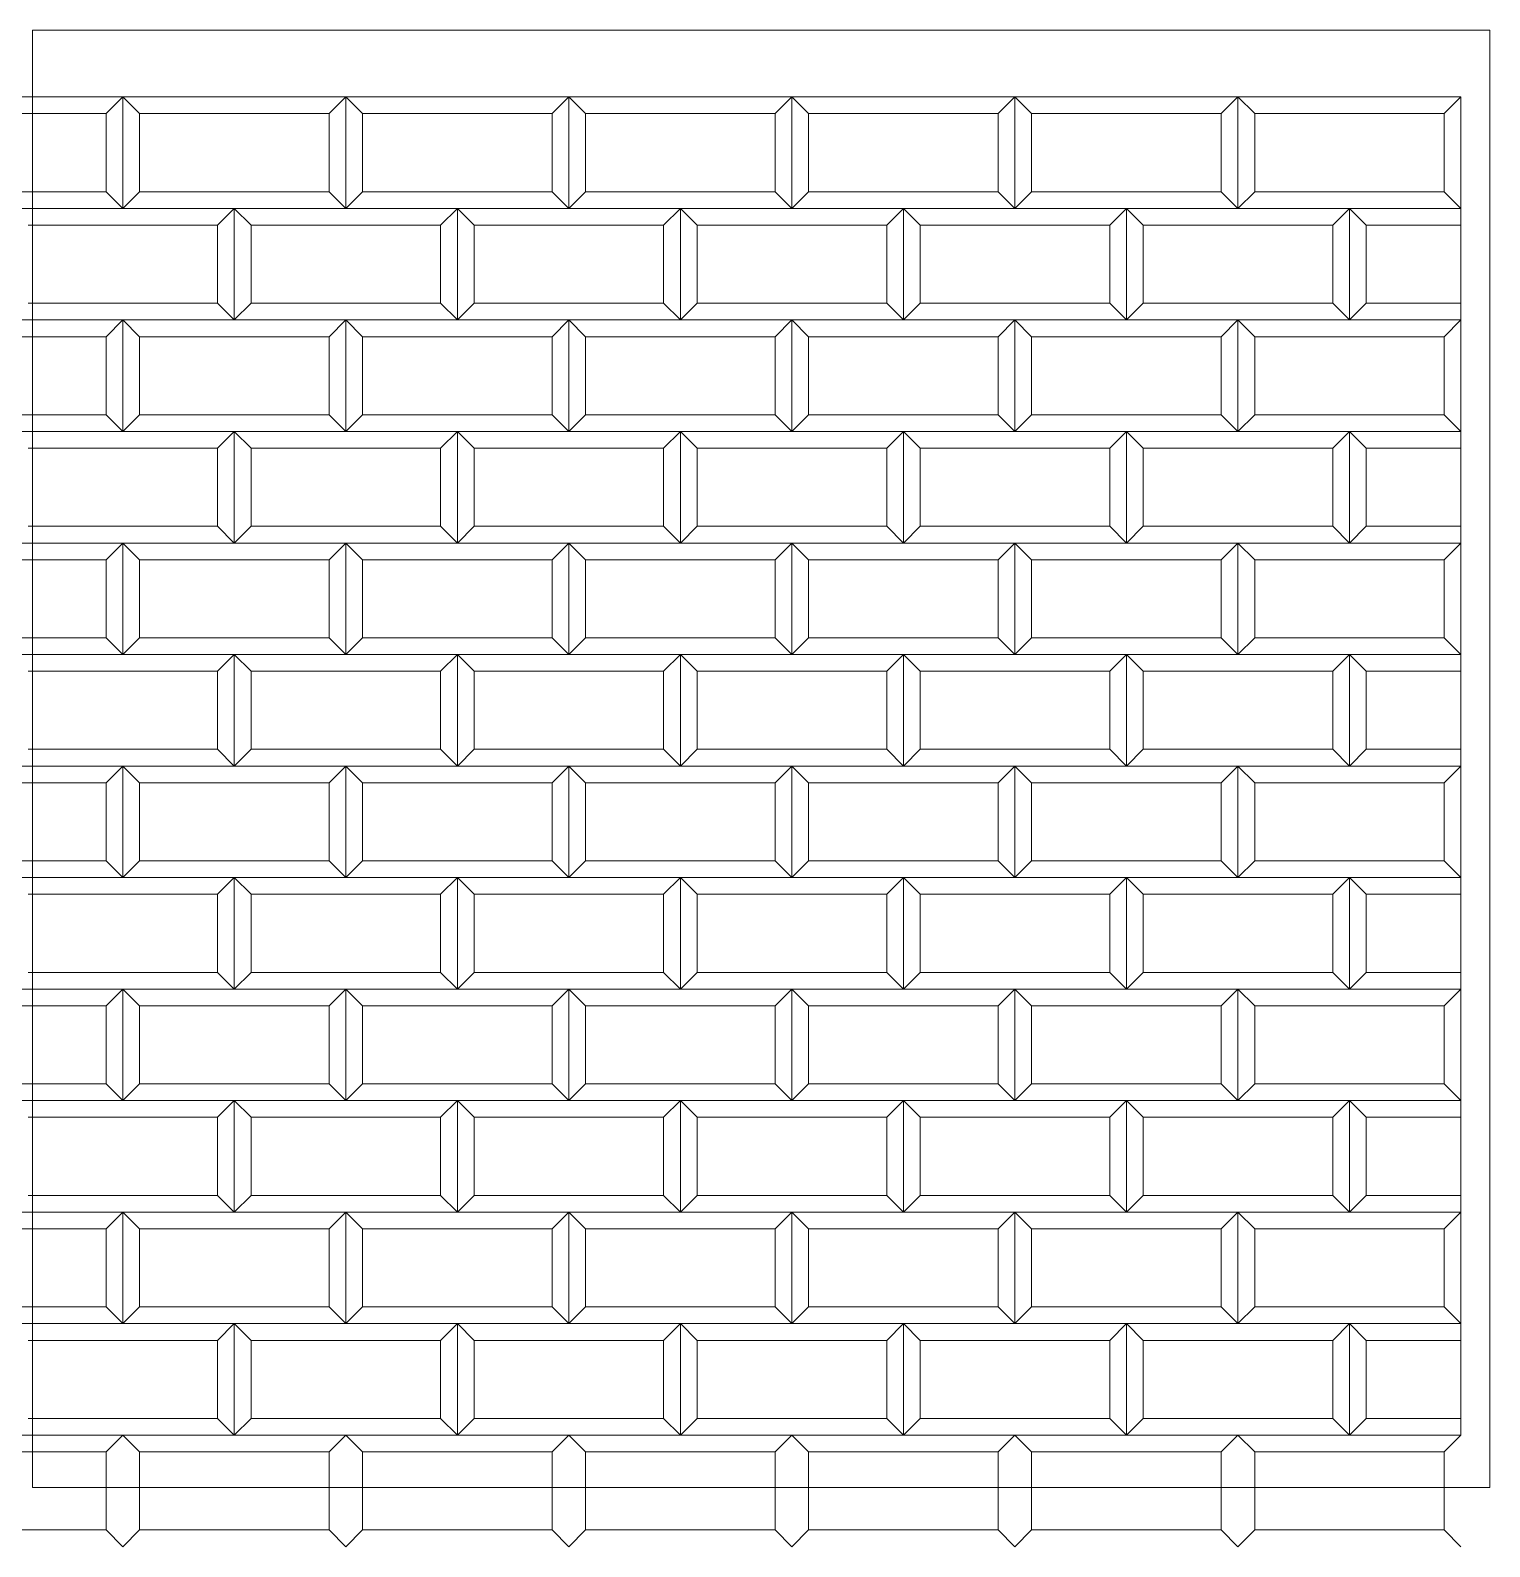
# Model space of a CAD drawing. Header units: centimetres. Extents: x -2268 to 4168, y -1681 to 1458.
# Drawn here: x 3188.8 to 3319.7, y 92.8 to 228.8 of the extents above; entities that cross this region are included whole.
import ezdxf

# ---------------------------------------------------------------- set-up
doc = ezdxf.new("R2010")
doc.units = ezdxf.units.CM
doc.header["$XCLIPFRAME"] = 2
doc.layers.add('PDF11_Text_Num_Penna__4', color=4, linetype='Continuous', lineweight=18)
doc.layers.add('PDF11_Text_Num_Penna__5', color=5, linetype='Continuous', lineweight=18)
doc.layers.add('PDF13_Geometry', color=7, linetype='Continuous')
picture_1 = doc.add_image_def('image1.jpg', size_in_pixel=(500, 500))

msp = doc.modelspace()

# ---------------------------------------------------------------- linework, layer by layer
at = {"layer": 'PDF11_Text_Num_Penna__4', "color": 4, "linetype": 'Continuous', "lineweight": 18}
for p, q in [((3195.5782, 221.3014), (3197.0782, 222.8014)), ((3197.0782, 222.8014), (3198.5782, 221.3014)), ((3215.5782, 221.3014), (3217.0782, 222.8014)), ((3217.0782, 222.8014), (3218.5782, 221.3014)), ((3235.5782, 221.3014), (3237.0782, 222.8014)), ((3237.0782, 222.8014), (3238.5782, 221.3014)), ((3255.5782, 221.3014), (3257.0782, 222.8014)), ((3257.0782, 222.8014), (3258.5782, 221.3014)), ((3275.5782, 221.3014), (3277.0782, 222.8014)), ((3277.0782, 222.8014), (3278.5782, 221.3014)), ((3295.5782, 221.3014), (3297.0782, 222.8014)), ((3297.0782, 222.8014), (3298.5782, 221.3014)), ((3315.5782, 221.3014), (3317.0782, 222.8014)), ((3195.5782, 221.3014), (3178.5782, 221.3014)), ((3195.5782, 214.3014), (3195.5782, 221.3014)), ((3215.5782, 221.3014), (3198.5782, 221.3014)), ((3198.5782, 214.3014), (3198.5782, 221.3014)), ((3215.5782, 214.3014), (3215.5782, 221.3014)), ((3235.5782, 221.3014), (3218.5782, 221.3014)), ((3218.5782, 214.3014), (3218.5782, 221.3014)), ((3235.5782, 214.3014), (3235.5782, 221.3014)), ((3255.5782, 221.3014), (3238.5782, 221.3014)), ((3238.5782, 214.3014), (3238.5782, 221.3014)), ((3255.5782, 214.3014), (3255.5782, 221.3014)), ((3275.5782, 221.3014), (3258.5782, 221.3014)), ((3258.5782, 214.3014), (3258.5782, 221.3014)), ((3275.5782, 214.3014), (3275.5782, 221.3014)), ((3295.5782, 221.3014), (3278.5782, 221.3014)), ((3278.5782, 214.3014), (3278.5782, 221.3014)), ((3295.5782, 214.3014), (3295.5782, 221.3014)), ((3315.5782, 221.3014), (3298.5782, 221.3014)), ((3298.5782, 214.3014), (3298.5782, 221.3014)), ((3315.5782, 214.3014), (3315.5782, 221.3014)), ((3195.5782, 214.3014), (3178.5782, 214.3014)), ((3195.5782, 214.3014), (3197.0782, 212.8014)), ((3198.5782, 214.3014), (3197.0782, 212.8014)), ((3215.5782, 214.3014), (3198.5782, 214.3014)), ((3215.5782, 214.3014), (3217.0782, 212.8014)), ((3218.5782, 214.3014), (3217.0782, 212.8014)), ((3235.5782, 214.3014), (3218.5782, 214.3014)), ((3235.5782, 214.3014), (3237.0782, 212.8014)), ((3238.5782, 214.3014), (3237.0782, 212.8014)), ((3255.5782, 214.3014), (3238.5782, 214.3014)), ((3255.5782, 214.3014), (3257.0782, 212.8014)), ((3258.5782, 214.3014), (3257.0782, 212.8014)), ((3275.5782, 214.3014), (3258.5782, 214.3014)), ((3275.5782, 214.3014), (3277.0782, 212.8014)), ((3278.5782, 214.3014), (3277.0782, 212.8014)), ((3295.5782, 214.3014), (3278.5782, 214.3014)), ((3295.5782, 214.3014), (3297.0782, 212.8014)), ((3298.5782, 214.3014), (3297.0782, 212.8014)), ((3315.5782, 214.3014), (3298.5782, 214.3014)), ((3315.5782, 214.3014), (3317.0782, 212.8014)), ((3205.5782, 211.3014), (3207.0782, 212.8014)), ((3207.0782, 212.8014), (3208.5782, 211.3014)), ((3225.5782, 211.3014), (3227.0782, 212.8014)), ((3227.0782, 212.8014), (3228.5782, 211.3014)), ((3245.5782, 211.3014), (3247.0782, 212.8014)), ((3247.0782, 212.8014), (3248.5782, 211.3014)), ((3265.5782, 211.3014), (3267.0782, 212.8014)), ((3267.0782, 212.8014), (3268.5782, 211.3014)), ((3285.5782, 211.3014), (3287.0782, 212.8014)), ((3287.0782, 212.8014), (3288.5782, 211.3014)), ((3305.5782, 211.3014), (3307.0782, 212.8014)), ((3307.0782, 212.8014), (3308.5782, 211.3014)), ((3205.5782, 211.3014), (3188.5782, 211.3014)), ((3205.5782, 204.3014), (3205.5782, 211.3014)), ((3225.5782, 211.3014), (3208.5782, 211.3014)), ((3208.5782, 204.3014), (3208.5782, 211.3014)), ((3225.5782, 204.3014), (3225.5782, 211.3014)), ((3245.5782, 211.3014), (3228.5782, 211.3014)), ((3228.5782, 204.3014), (3228.5782, 211.3014)), ((3245.5782, 204.3014), (3245.5782, 211.3014)), ((3265.5782, 211.3014), (3248.5782, 211.3014)), ((3248.5782, 204.3014), (3248.5782, 211.3014)), ((3265.5782, 204.3014), (3265.5782, 211.3014)), ((3285.5782, 211.3014), (3268.5782, 211.3014)), ((3268.5782, 204.3014), (3268.5782, 211.3014)), ((3285.5782, 204.3014), (3285.5782, 211.3014)), ((3305.5782, 211.3014), (3288.5782, 211.3014)), ((3288.5782, 204.3014), (3288.5782, 211.3014)), ((3305.5782, 204.3014), (3305.5782, 211.3014)), ((3317.0782, 211.3014), (3308.5782, 211.3014)), ((3308.5782, 204.3014), (3308.5782, 211.3014)), ((3205.5782, 204.3014), (3188.5782, 204.3014)), ((3205.5782, 204.3014), (3207.0782, 202.8014)), ((3208.5782, 204.3014), (3207.0782, 202.8014)), ((3225.5782, 204.3014), (3208.5782, 204.3014)), ((3225.5782, 204.3014), (3227.0782, 202.8014)), ((3228.5782, 204.3014), (3227.0782, 202.8014)), ((3245.5782, 204.3014), (3228.5782, 204.3014)), ((3245.5782, 204.3014), (3247.0782, 202.8014)), ((3248.5782, 204.3014), (3247.0782, 202.8014)), ((3265.5782, 204.3014), (3248.5782, 204.3014)), ((3265.5782, 204.3014), (3267.0782, 202.8014)), ((3268.5782, 204.3014), (3267.0782, 202.8014)), ((3285.5782, 204.3014), (3268.5782, 204.3014)), ((3285.5782, 204.3014), (3287.0782, 202.8014)), ((3288.5782, 204.3014), (3287.0782, 202.8014)), ((3305.5782, 204.3014), (3288.5782, 204.3014)), ((3305.5782, 204.3014), (3307.0782, 202.8014)), ((3308.5782, 204.3014), (3307.0782, 202.8014)), ((3317.0782, 204.3014), (3308.5782, 204.3014)), ((3195.5782, 201.3014), (3197.0782, 202.8014)), ((3197.0782, 202.8014), (3198.5782, 201.3014)), ((3215.5782, 201.3014), (3217.0782, 202.8014)), ((3217.0782, 202.8014), (3218.5782, 201.3014)), ((3235.5782, 201.3014), (3237.0782, 202.8014)), ((3237.0782, 202.8014), (3238.5782, 201.3014)), ((3255.5782, 201.3014), (3257.0782, 202.8014)), ((3257.0782, 202.8014), (3258.5782, 201.3014)), ((3275.5782, 201.3014), (3277.0782, 202.8014)), ((3277.0782, 202.8014), (3278.5782, 201.3014)), ((3295.5782, 201.3014), (3297.0782, 202.8014)), ((3297.0782, 202.8014), (3298.5782, 201.3014)), ((3315.5782, 201.3014), (3317.0782, 202.8014)), ((3195.5782, 201.3014), (3178.5782, 201.3014)), ((3195.5782, 194.3014), (3195.5782, 201.3014)), ((3215.5782, 201.3014), (3198.5782, 201.3014)), ((3198.5782, 194.3014), (3198.5782, 201.3014)), ((3215.5782, 194.3014), (3215.5782, 201.3014)), ((3235.5782, 201.3014), (3218.5782, 201.3014)), ((3218.5782, 194.3014), (3218.5782, 201.3014)), ((3235.5782, 194.3014), (3235.5782, 201.3014)), ((3255.5782, 201.3014), (3238.5782, 201.3014)), ((3238.5782, 194.3014), (3238.5782, 201.3014)), ((3255.5782, 194.3014), (3255.5782, 201.3014)), ((3275.5782, 201.3014), (3258.5782, 201.3014)), ((3258.5782, 194.3014), (3258.5782, 201.3014)), ((3275.5782, 194.3014), (3275.5782, 201.3014)), ((3295.5782, 201.3014), (3278.5782, 201.3014)), ((3278.5782, 194.3014), (3278.5782, 201.3014)), ((3295.5782, 194.3014), (3295.5782, 201.3014)), ((3315.5782, 201.3014), (3298.5782, 201.3014)), ((3298.5782, 194.3014), (3298.5782, 201.3014)), ((3315.5782, 194.3014), (3315.5782, 201.3014)), ((3195.5782, 194.3014), (3178.5782, 194.3014)), ((3195.5782, 194.3014), (3197.0782, 192.8014)), ((3198.5782, 194.3014), (3197.0782, 192.8014)), ((3215.5782, 194.3014), (3198.5782, 194.3014)), ((3215.5782, 194.3014), (3217.0782, 192.8014)), ((3218.5782, 194.3014), (3217.0782, 192.8014)), ((3235.5782, 194.3014), (3218.5782, 194.3014)), ((3235.5782, 194.3014), (3237.0782, 192.8014)), ((3238.5782, 194.3014), (3237.0782, 192.8014)), ((3255.5782, 194.3014), (3238.5782, 194.3014)), ((3255.5782, 194.3014), (3257.0782, 192.8014)), ((3258.5782, 194.3014), (3257.0782, 192.8014)), ((3275.5782, 194.3014), (3258.5782, 194.3014)), ((3275.5782, 194.3014), (3277.0782, 192.8014)), ((3278.5782, 194.3014), (3277.0782, 192.8014)), ((3295.5782, 194.3014), (3278.5782, 194.3014)), ((3295.5782, 194.3014), (3297.0782, 192.8014)), ((3298.5782, 194.3014), (3297.0782, 192.8014)), ((3315.5782, 194.3014), (3298.5782, 194.3014)), ((3315.5782, 194.3014), (3317.0782, 192.8014)), ((3205.5782, 191.3014), (3207.0782, 192.8014)), ((3207.0782, 192.8014), (3208.5782, 191.3014)), ((3225.5782, 191.3014), (3227.0782, 192.8014)), ((3227.0782, 192.8014), (3228.5782, 191.3014)), ((3245.5782, 191.3014), (3247.0782, 192.8014)), ((3247.0782, 192.8014), (3248.5782, 191.3014)), ((3265.5782, 191.3014), (3267.0782, 192.8014)), ((3267.0782, 192.8014), (3268.5782, 191.3014)), ((3285.5782, 191.3014), (3287.0782, 192.8014)), ((3287.0782, 192.8014), (3288.5782, 191.3014)), ((3305.5782, 191.3014), (3307.0782, 192.8014)), ((3307.0782, 192.8014), (3308.5782, 191.3014)), ((3205.5782, 191.3014), (3188.5782, 191.3014)), ((3205.5782, 184.3014), (3205.5782, 191.3014)), ((3225.5782, 191.3014), (3208.5782, 191.3014)), ((3208.5782, 184.3014), (3208.5782, 191.3014)), ((3225.5782, 184.3014), (3225.5782, 191.3014)), ((3245.5782, 191.3014), (3228.5782, 191.3014)), ((3228.5782, 184.3014), (3228.5782, 191.3014)), ((3245.5782, 184.3014), (3245.5782, 191.3014)), ((3265.5782, 191.3014), (3248.5782, 191.3014)), ((3248.5782, 184.3014), (3248.5782, 191.3014)), ((3265.5782, 184.3014), (3265.5782, 191.3014)), ((3285.5782, 191.3014), (3268.5782, 191.3014)), ((3268.5782, 184.3014), (3268.5782, 191.3014)), ((3285.5782, 184.3014), (3285.5782, 191.3014)), ((3305.5782, 191.3014), (3288.5782, 191.3014)), ((3288.5782, 184.3014), (3288.5782, 191.3014)), ((3305.5782, 184.3014), (3305.5782, 191.3014)), ((3317.0782, 191.3014), (3308.5782, 191.3014)), ((3308.5782, 184.3014), (3308.5782, 191.3014)), ((3205.5782, 184.3014), (3188.5782, 184.3014)), ((3205.5782, 184.3014), (3207.0782, 182.8014)), ((3208.5782, 184.3014), (3207.0782, 182.8014)), ((3225.5782, 184.3014), (3208.5782, 184.3014)), ((3225.5782, 184.3014), (3227.0782, 182.8014)), ((3228.5782, 184.3014), (3227.0782, 182.8014)), ((3245.5782, 184.3014), (3228.5782, 184.3014)), ((3245.5782, 184.3014), (3247.0782, 182.8014)), ((3248.5782, 184.3014), (3247.0782, 182.8014)), ((3265.5782, 184.3014), (3248.5782, 184.3014)), ((3265.5782, 184.3014), (3267.0782, 182.8014)), ((3268.5782, 184.3014), (3267.0782, 182.8014)), ((3285.5782, 184.3014), (3268.5782, 184.3014)), ((3285.5782, 184.3014), (3287.0782, 182.8014)), ((3288.5782, 184.3014), (3287.0782, 182.8014)), ((3305.5782, 184.3014), (3288.5782, 184.3014)), ((3305.5782, 184.3014), (3307.0782, 182.8014)), ((3308.5782, 184.3014), (3307.0782, 182.8014)), ((3317.0782, 184.3014), (3308.5782, 184.3014)), ((3195.5782, 181.3014), (3197.0782, 182.8014)), ((3197.0782, 182.8014), (3198.5782, 181.3014)), ((3215.5782, 181.3014), (3217.0782, 182.8014)), ((3217.0782, 182.8014), (3218.5782, 181.3014)), ((3235.5782, 181.3014), (3237.0782, 182.8014)), ((3237.0782, 182.8014), (3238.5782, 181.3014)), ((3255.5782, 181.3014), (3257.0782, 182.8014)), ((3257.0782, 182.8014), (3258.5782, 181.3014)), ((3275.5782, 181.3014), (3277.0782, 182.8014)), ((3277.0782, 182.8014), (3278.5782, 181.3014)), ((3295.5782, 181.3014), (3297.0782, 182.8014)), ((3297.0782, 182.8014), (3298.5782, 181.3014)), ((3315.5782, 181.3014), (3317.0782, 182.8014)), ((3195.5782, 181.3014), (3178.5782, 181.3014)), ((3195.5782, 174.3014), (3195.5782, 181.3014)), ((3215.5782, 181.3014), (3198.5782, 181.3014)), ((3198.5782, 174.3014), (3198.5782, 181.3014)), ((3215.5782, 174.3014), (3215.5782, 181.3014)), ((3235.5782, 181.3014), (3218.5782, 181.3014)), ((3218.5782, 174.3014), (3218.5782, 181.3014)), ((3235.5782, 174.3014), (3235.5782, 181.3014)), ((3255.5782, 181.3014), (3238.5782, 181.3014)), ((3238.5782, 174.3014), (3238.5782, 181.3014)), ((3255.5782, 174.3014), (3255.5782, 181.3014)), ((3275.5782, 181.3014), (3258.5782, 181.3014)), ((3258.5782, 174.3014), (3258.5782, 181.3014)), ((3275.5782, 174.3014), (3275.5782, 181.3014)), ((3295.5782, 181.3014), (3278.5782, 181.3014)), ((3278.5782, 174.3014), (3278.5782, 181.3014)), ((3295.5782, 174.3014), (3295.5782, 181.3014)), ((3315.5782, 181.3014), (3298.5782, 181.3014)), ((3298.5782, 174.3014), (3298.5782, 181.3014)), ((3315.5782, 174.3014), (3315.5782, 181.3014)), ((3195.5782, 174.3014), (3178.5782, 174.3014)), ((3195.5782, 174.3014), (3197.0782, 172.8014)), ((3198.5782, 174.3014), (3197.0782, 172.8014)), ((3215.5782, 174.3014), (3198.5782, 174.3014)), ((3215.5782, 174.3014), (3217.0782, 172.8014)), ((3218.5782, 174.3014), (3217.0782, 172.8014)), ((3235.5782, 174.3014), (3218.5782, 174.3014)), ((3235.5782, 174.3014), (3237.0782, 172.8014)), ((3238.5782, 174.3014), (3237.0782, 172.8014)), ((3255.5782, 174.3014), (3238.5782, 174.3014)), ((3255.5782, 174.3014), (3257.0782, 172.8014)), ((3258.5782, 174.3014), (3257.0782, 172.8014)), ((3275.5782, 174.3014), (3258.5782, 174.3014)), ((3275.5782, 174.3014), (3277.0782, 172.8014)), ((3278.5782, 174.3014), (3277.0782, 172.8014)), ((3295.5782, 174.3014), (3278.5782, 174.3014)), ((3295.5782, 174.3014), (3297.0782, 172.8014)), ((3298.5782, 174.3014), (3297.0782, 172.8014)), ((3315.5782, 174.3014), (3298.5782, 174.3014)), ((3315.5782, 174.3014), (3317.0782, 172.8014)), ((3205.5782, 171.3014), (3207.0782, 172.8014)), ((3207.0782, 172.8014), (3208.5782, 171.3014)), ((3225.5782, 171.3014), (3227.0782, 172.8014)), ((3227.0782, 172.8014), (3228.5782, 171.3014)), ((3245.5782, 171.3014), (3247.0782, 172.8014)), ((3247.0782, 172.8014), (3248.5782, 171.3014)), ((3265.5782, 171.3014), (3267.0782, 172.8014)), ((3267.0782, 172.8014), (3268.5782, 171.3014)), ((3285.5782, 171.3014), (3287.0782, 172.8014)), ((3287.0782, 172.8014), (3288.5782, 171.3014)), ((3305.5782, 171.3014), (3307.0782, 172.8014)), ((3307.0782, 172.8014), (3308.5782, 171.3014)), ((3205.5782, 171.3014), (3188.5782, 171.3014)), ((3205.5782, 164.3014), (3205.5782, 171.3014)), ((3225.5782, 171.3014), (3208.5782, 171.3014)), ((3208.5782, 164.3014), (3208.5782, 171.3014)), ((3225.5782, 164.3014), (3225.5782, 171.3014)), ((3245.5782, 171.3014), (3228.5782, 171.3014)), ((3228.5782, 164.3014), (3228.5782, 171.3014)), ((3245.5782, 164.3014), (3245.5782, 171.3014)), ((3265.5782, 171.3014), (3248.5782, 171.3014)), ((3248.5782, 164.3014), (3248.5782, 171.3014)), ((3265.5782, 164.3014), (3265.5782, 171.3014)), ((3285.5782, 171.3014), (3268.5782, 171.3014)), ((3268.5782, 164.3014), (3268.5782, 171.3014)), ((3285.5782, 164.3014), (3285.5782, 171.3014)), ((3305.5782, 171.3014), (3288.5782, 171.3014)), ((3288.5782, 164.3014), (3288.5782, 171.3014)), ((3305.5782, 164.3014), (3305.5782, 171.3014)), ((3317.0782, 171.3014), (3308.5782, 171.3014)), ((3308.5782, 164.3014), (3308.5782, 171.3014)), ((3205.5782, 164.3014), (3188.5782, 164.3014)), ((3205.5782, 164.3014), (3207.0782, 162.8014)), ((3208.5782, 164.3014), (3207.0782, 162.8014)), ((3225.5782, 164.3014), (3208.5782, 164.3014)), ((3225.5782, 164.3014), (3227.0782, 162.8014)), ((3228.5782, 164.3014), (3227.0782, 162.8014)), ((3245.5782, 164.3014), (3228.5782, 164.3014)), ((3245.5782, 164.3014), (3247.0782, 162.8014)), ((3248.5782, 164.3014), (3247.0782, 162.8014)), ((3265.5782, 164.3014), (3248.5782, 164.3014)), ((3265.5782, 164.3014), (3267.0782, 162.8014)), ((3268.5782, 164.3014), (3267.0782, 162.8014)), ((3285.5782, 164.3014), (3268.5782, 164.3014)), ((3285.5782, 164.3014), (3287.0782, 162.8014)), ((3288.5782, 164.3014), (3287.0782, 162.8014)), ((3305.5782, 164.3014), (3288.5782, 164.3014)), ((3305.5782, 164.3014), (3307.0782, 162.8014)), ((3308.5782, 164.3014), (3307.0782, 162.8014)), ((3317.0782, 164.3014), (3308.5782, 164.3014)), ((3195.5782, 161.3014), (3197.0782, 162.8014)), ((3197.0782, 162.8014), (3198.5782, 161.3014)), ((3215.5782, 161.3014), (3217.0782, 162.8014)), ((3217.0782, 162.8014), (3218.5782, 161.3014)), ((3235.5782, 161.3014), (3237.0782, 162.8014)), ((3237.0782, 162.8014), (3238.5782, 161.3014)), ((3255.5782, 161.3014), (3257.0782, 162.8014)), ((3257.0782, 162.8014), (3258.5782, 161.3014)), ((3275.5782, 161.3014), (3277.0782, 162.8014)), ((3277.0782, 162.8014), (3278.5782, 161.3014)), ((3295.5782, 161.3014), (3297.0782, 162.8014)), ((3297.0782, 162.8014), (3298.5782, 161.3014)), ((3315.5782, 161.3014), (3317.0782, 162.8014)), ((3195.5782, 161.3014), (3178.5782, 161.3014)), ((3195.5782, 154.3014), (3195.5782, 161.3014)), ((3215.5782, 161.3014), (3198.5782, 161.3014)), ((3198.5782, 154.3014), (3198.5782, 161.3014)), ((3215.5782, 154.3014), (3215.5782, 161.3014)), ((3235.5782, 161.3014), (3218.5782, 161.3014)), ((3218.5782, 154.3014), (3218.5782, 161.3014)), ((3235.5782, 154.3014), (3235.5782, 161.3014)), ((3255.5782, 161.3014), (3238.5782, 161.3014)), ((3238.5782, 154.3014), (3238.5782, 161.3014)), ((3255.5782, 154.3014), (3255.5782, 161.3014)), ((3275.5782, 161.3014), (3258.5782, 161.3014)), ((3258.5782, 154.3014), (3258.5782, 161.3014)), ((3275.5782, 154.3014), (3275.5782, 161.3014)), ((3295.5782, 161.3014), (3278.5782, 161.3014)), ((3278.5782, 154.3014), (3278.5782, 161.3014)), ((3295.5782, 154.3014), (3295.5782, 161.3014)), ((3315.5782, 161.3014), (3298.5782, 161.3014)), ((3298.5782, 154.3014), (3298.5782, 161.3014)), ((3315.5782, 154.3014), (3315.5782, 161.3014)), ((3195.5782, 154.3014), (3178.5782, 154.3014)), ((3195.5782, 154.3014), (3197.0782, 152.8014)), ((3198.5782, 154.3014), (3197.0782, 152.8014)), ((3215.5782, 154.3014), (3198.5782, 154.3014)), ((3215.5782, 154.3014), (3217.0782, 152.8014)), ((3218.5782, 154.3014), (3217.0782, 152.8014)), ((3235.5782, 154.3014), (3218.5782, 154.3014)), ((3235.5782, 154.3014), (3237.0782, 152.8014)), ((3238.5782, 154.3014), (3237.0782, 152.8014)), ((3255.5782, 154.3014), (3238.5782, 154.3014)), ((3255.5782, 154.3014), (3257.0782, 152.8014)), ((3258.5782, 154.3014), (3257.0782, 152.8014)), ((3275.5782, 154.3014), (3258.5782, 154.3014)), ((3275.5782, 154.3014), (3277.0782, 152.8014)), ((3278.5782, 154.3014), (3277.0782, 152.8014)), ((3295.5782, 154.3014), (3278.5782, 154.3014)), ((3295.5782, 154.3014), (3297.0782, 152.8014)), ((3298.5782, 154.3014), (3297.0782, 152.8014)), ((3315.5782, 154.3014), (3298.5782, 154.3014)), ((3315.5782, 154.3014), (3317.0782, 152.8014)), ((3205.5782, 151.3014), (3207.0782, 152.8014)), ((3207.0782, 152.8014), (3208.5782, 151.3014)), ((3225.5782, 151.3014), (3227.0782, 152.8014)), ((3227.0782, 152.8014), (3228.5782, 151.3014)), ((3245.5782, 151.3014), (3247.0782, 152.8014)), ((3247.0782, 152.8014), (3248.5782, 151.3014)), ((3265.5782, 151.3014), (3267.0782, 152.8014)), ((3267.0782, 152.8014), (3268.5782, 151.3014)), ((3285.5782, 151.3014), (3287.0782, 152.8014)), ((3287.0782, 152.8014), (3288.5782, 151.3014)), ((3305.5782, 151.3014), (3307.0782, 152.8014)), ((3307.0782, 152.8014), (3308.5782, 151.3014)), ((3205.5782, 151.3014), (3188.5782, 151.3014)), ((3205.5782, 144.3014), (3205.5782, 151.3014)), ((3225.5782, 151.3014), (3208.5782, 151.3014)), ((3208.5782, 144.3014), (3208.5782, 151.3014)), ((3225.5782, 144.3014), (3225.5782, 151.3014)), ((3245.5782, 151.3014), (3228.5782, 151.3014)), ((3228.5782, 144.3014), (3228.5782, 151.3014)), ((3245.5782, 144.3014), (3245.5782, 151.3014)), ((3265.5782, 151.3014), (3248.5782, 151.3014)), ((3248.5782, 144.3014), (3248.5782, 151.3014)), ((3265.5782, 144.3014), (3265.5782, 151.3014)), ((3285.5782, 151.3014), (3268.5782, 151.3014)), ((3268.5782, 144.3014), (3268.5782, 151.3014)), ((3285.5782, 144.3014), (3285.5782, 151.3014)), ((3305.5782, 151.3014), (3288.5782, 151.3014)), ((3288.5782, 144.3014), (3288.5782, 151.3014)), ((3305.5782, 144.3014), (3305.5782, 151.3014)), ((3317.0782, 151.3014), (3308.5782, 151.3014)), ((3308.5782, 144.3014), (3308.5782, 151.3014)), ((3205.5782, 144.3014), (3188.5782, 144.3014)), ((3205.5782, 144.3014), (3207.0782, 142.8014)), ((3208.5782, 144.3014), (3207.0782, 142.8014)), ((3225.5782, 144.3014), (3208.5782, 144.3014)), ((3225.5782, 144.3014), (3227.0782, 142.8014)), ((3228.5782, 144.3014), (3227.0782, 142.8014)), ((3245.5782, 144.3014), (3228.5782, 144.3014)), ((3245.5782, 144.3014), (3247.0782, 142.8014)), ((3248.5782, 144.3014), (3247.0782, 142.8014)), ((3265.5782, 144.3014), (3248.5782, 144.3014)), ((3265.5782, 144.3014), (3267.0782, 142.8014)), ((3268.5782, 144.3014), (3267.0782, 142.8014)), ((3285.5782, 144.3014), (3268.5782, 144.3014)), ((3285.5782, 144.3014), (3287.0782, 142.8014)), ((3288.5782, 144.3014), (3287.0782, 142.8014)), ((3305.5782, 144.3014), (3288.5782, 144.3014)), ((3305.5782, 144.3014), (3307.0782, 142.8014)), ((3308.5782, 144.3014), (3307.0782, 142.8014)), ((3317.0782, 144.3014), (3308.5782, 144.3014)), ((3195.5782, 141.3014), (3197.0782, 142.8014)), ((3197.0782, 142.8014), (3198.5782, 141.3014)), ((3215.5782, 141.3014), (3217.0782, 142.8014)), ((3217.0782, 142.8014), (3218.5782, 141.3014)), ((3235.5782, 141.3014), (3237.0782, 142.8014)), ((3237.0782, 142.8014), (3238.5782, 141.3014)), ((3255.5782, 141.3014), (3257.0782, 142.8014)), ((3257.0782, 142.8014), (3258.5782, 141.3014)), ((3275.5782, 141.3014), (3277.0782, 142.8014)), ((3277.0782, 142.8014), (3278.5782, 141.3014)), ((3295.5782, 141.3014), (3297.0782, 142.8014)), ((3297.0782, 142.8014), (3298.5782, 141.3014)), ((3315.5782, 141.3014), (3317.0782, 142.8014)), ((3195.5782, 141.3014), (3178.5782, 141.3014)), ((3195.5782, 134.3014), (3195.5782, 141.3014)), ((3215.5782, 141.3014), (3198.5782, 141.3014)), ((3198.5782, 134.3014), (3198.5782, 141.3014)), ((3215.5782, 134.3014), (3215.5782, 141.3014)), ((3235.5782, 141.3014), (3218.5782, 141.3014)), ((3218.5782, 134.3014), (3218.5782, 141.3014)), ((3235.5782, 134.3014), (3235.5782, 141.3014)), ((3255.5782, 141.3014), (3238.5782, 141.3014)), ((3238.5782, 134.3014), (3238.5782, 141.3014)), ((3255.5782, 134.3014), (3255.5782, 141.3014)), ((3275.5782, 141.3014), (3258.5782, 141.3014)), ((3258.5782, 134.3014), (3258.5782, 141.3014)), ((3275.5782, 134.3014), (3275.5782, 141.3014)), ((3295.5782, 141.3014), (3278.5782, 141.3014)), ((3278.5782, 134.3014), (3278.5782, 141.3014)), ((3295.5782, 134.3014), (3295.5782, 141.3014)), ((3315.5782, 141.3014), (3298.5782, 141.3014)), ((3298.5782, 134.3014), (3298.5782, 141.3014)), ((3315.5782, 134.3014), (3315.5782, 141.3014)), ((3195.5782, 134.3014), (3178.5782, 134.3014)), ((3195.5782, 134.3014), (3197.0782, 132.8014)), ((3198.5782, 134.3014), (3197.0782, 132.8014)), ((3215.5782, 134.3014), (3198.5782, 134.3014)), ((3215.5782, 134.3014), (3217.0782, 132.8014)), ((3218.5782, 134.3014), (3217.0782, 132.8014)), ((3235.5782, 134.3014), (3218.5782, 134.3014)), ((3235.5782, 134.3014), (3237.0782, 132.8014)), ((3238.5782, 134.3014), (3237.0782, 132.8014)), ((3255.5782, 134.3014), (3238.5782, 134.3014)), ((3255.5782, 134.3014), (3257.0782, 132.8014)), ((3258.5782, 134.3014), (3257.0782, 132.8014)), ((3275.5782, 134.3014), (3258.5782, 134.3014)), ((3275.5782, 134.3014), (3277.0782, 132.8014)), ((3278.5782, 134.3014), (3277.0782, 132.8014)), ((3295.5782, 134.3014), (3278.5782, 134.3014)), ((3295.5782, 134.3014), (3297.0782, 132.8014)), ((3298.5782, 134.3014), (3297.0782, 132.8014)), ((3315.5782, 134.3014), (3298.5782, 134.3014)), ((3315.5782, 134.3014), (3317.0782, 132.8014)), ((3205.5782, 131.3014), (3207.0782, 132.8014)), ((3207.0782, 132.8014), (3208.5782, 131.3014)), ((3225.5782, 131.3014), (3227.0782, 132.8014)), ((3227.0782, 132.8014), (3228.5782, 131.3014)), ((3245.5782, 131.3014), (3247.0782, 132.8014)), ((3247.0782, 132.8014), (3248.5782, 131.3014)), ((3265.5782, 131.3014), (3267.0782, 132.8014)), ((3267.0782, 132.8014), (3268.5782, 131.3014)), ((3285.5782, 131.3014), (3287.0782, 132.8014)), ((3287.0782, 132.8014), (3288.5782, 131.3014)), ((3305.5782, 131.3014), (3307.0782, 132.8014)), ((3307.0782, 132.8014), (3308.5782, 131.3014)), ((3205.5782, 131.3014), (3188.5782, 131.3014)), ((3205.5782, 124.3014), (3205.5782, 131.3014)), ((3225.5782, 131.3014), (3208.5782, 131.3014)), ((3208.5782, 124.3014), (3208.5782, 131.3014)), ((3225.5782, 124.3014), (3225.5782, 131.3014)), ((3245.5782, 131.3014), (3228.5782, 131.3014)), ((3228.5782, 124.3014), (3228.5782, 131.3014)), ((3245.5782, 124.3014), (3245.5782, 131.3014)), ((3265.5782, 131.3014), (3248.5782, 131.3014)), ((3248.5782, 124.3014), (3248.5782, 131.3014)), ((3265.5782, 124.3014), (3265.5782, 131.3014)), ((3285.5782, 131.3014), (3268.5782, 131.3014)), ((3268.5782, 124.3014), (3268.5782, 131.3014)), ((3285.5782, 124.3014), (3285.5782, 131.3014)), ((3305.5782, 131.3014), (3288.5782, 131.3014)), ((3288.5782, 124.3014), (3288.5782, 131.3014)), ((3305.5782, 124.3014), (3305.5782, 131.3014)), ((3317.0782, 131.3014), (3308.5782, 131.3014)), ((3308.5782, 124.3014), (3308.5782, 131.3014)), ((3205.5782, 124.3014), (3188.5782, 124.3014)), ((3205.5782, 124.3014), (3207.0782, 122.8014)), ((3208.5782, 124.3014), (3207.0782, 122.8014)), ((3225.5782, 124.3014), (3208.5782, 124.3014)), ((3225.5782, 124.3014), (3227.0782, 122.8014)), ((3228.5782, 124.3014), (3227.0782, 122.8014)), ((3245.5782, 124.3014), (3228.5782, 124.3014)), ((3245.5782, 124.3014), (3247.0782, 122.8014)), ((3248.5782, 124.3014), (3247.0782, 122.8014)), ((3265.5782, 124.3014), (3248.5782, 124.3014)), ((3265.5782, 124.3014), (3267.0782, 122.8014)), ((3268.5782, 124.3014), (3267.0782, 122.8014)), ((3285.5782, 124.3014), (3268.5782, 124.3014)), ((3285.5782, 124.3014), (3287.0782, 122.8014)), ((3288.5782, 124.3014), (3287.0782, 122.8014)), ((3305.5782, 124.3014), (3288.5782, 124.3014)), ((3305.5782, 124.3014), (3307.0782, 122.8014)), ((3308.5782, 124.3014), (3307.0782, 122.8014)), ((3317.0782, 124.3014), (3308.5782, 124.3014)), ((3195.5782, 121.3014), (3197.0782, 122.8014)), ((3197.0782, 122.8014), (3198.5782, 121.3014)), ((3215.5782, 121.3014), (3217.0782, 122.8014)), ((3217.0782, 122.8014), (3218.5782, 121.3014)), ((3235.5782, 121.3014), (3237.0782, 122.8014)), ((3237.0782, 122.8014), (3238.5782, 121.3014)), ((3255.5782, 121.3014), (3257.0782, 122.8014)), ((3257.0782, 122.8014), (3258.5782, 121.3014)), ((3275.5782, 121.3014), (3277.0782, 122.8014)), ((3277.0782, 122.8014), (3278.5782, 121.3014)), ((3295.5782, 121.3014), (3297.0782, 122.8014)), ((3297.0782, 122.8014), (3298.5782, 121.3014)), ((3315.5782, 121.3014), (3317.0782, 122.8014)), ((3195.5782, 121.3014), (3178.5782, 121.3014)), ((3195.5782, 114.3014), (3195.5782, 121.3014)), ((3215.5782, 121.3014), (3198.5782, 121.3014)), ((3198.5782, 114.3014), (3198.5782, 121.3014)), ((3215.5782, 114.3014), (3215.5782, 121.3014)), ((3235.5782, 121.3014), (3218.5782, 121.3014)), ((3218.5782, 114.3014), (3218.5782, 121.3014)), ((3235.5782, 114.3014), (3235.5782, 121.3014)), ((3255.5782, 121.3014), (3238.5782, 121.3014)), ((3238.5782, 114.3014), (3238.5782, 121.3014)), ((3255.5782, 114.3014), (3255.5782, 121.3014)), ((3275.5782, 121.3014), (3258.5782, 121.3014)), ((3258.5782, 114.3014), (3258.5782, 121.3014)), ((3275.5782, 114.3014), (3275.5782, 121.3014)), ((3295.5782, 121.3014), (3278.5782, 121.3014)), ((3278.5782, 114.3014), (3278.5782, 121.3014)), ((3295.5782, 114.3014), (3295.5782, 121.3014)), ((3315.5782, 121.3014), (3298.5782, 121.3014)), ((3298.5782, 114.3014), (3298.5782, 121.3014)), ((3315.5782, 114.3014), (3315.5782, 121.3014)), ((3195.5782, 114.3014), (3178.5782, 114.3014)), ((3195.5782, 114.3014), (3197.0782, 112.8014)), ((3198.5782, 114.3014), (3197.0782, 112.8014)), ((3215.5782, 114.3014), (3198.5782, 114.3014)), ((3215.5782, 114.3014), (3217.0782, 112.8014)), ((3218.5782, 114.3014), (3217.0782, 112.8014)), ((3235.5782, 114.3014), (3218.5782, 114.3014)), ((3235.5782, 114.3014), (3237.0782, 112.8014)), ((3238.5782, 114.3014), (3237.0782, 112.8014)), ((3255.5782, 114.3014), (3238.5782, 114.3014)), ((3255.5782, 114.3014), (3257.0782, 112.8014)), ((3258.5782, 114.3014), (3257.0782, 112.8014)), ((3275.5782, 114.3014), (3258.5782, 114.3014)), ((3275.5782, 114.3014), (3277.0782, 112.8014)), ((3278.5782, 114.3014), (3277.0782, 112.8014)), ((3295.5782, 114.3014), (3278.5782, 114.3014)), ((3295.5782, 114.3014), (3297.0782, 112.8014)), ((3298.5782, 114.3014), (3297.0782, 112.8014)), ((3315.5782, 114.3014), (3298.5782, 114.3014)), ((3315.5782, 114.3014), (3317.0782, 112.8014)), ((3205.5782, 111.3014), (3207.0782, 112.8014)), ((3207.0782, 112.8014), (3208.5782, 111.3014)), ((3225.5782, 111.3014), (3227.0782, 112.8014)), ((3227.0782, 112.8014), (3228.5782, 111.3014)), ((3245.5782, 111.3014), (3247.0782, 112.8014)), ((3247.0782, 112.8014), (3248.5782, 111.3014)), ((3265.5782, 111.3014), (3267.0782, 112.8014)), ((3267.0782, 112.8014), (3268.5782, 111.3014)), ((3285.5782, 111.3014), (3287.0782, 112.8014)), ((3287.0782, 112.8014), (3288.5782, 111.3014)), ((3305.5782, 111.3014), (3307.0782, 112.8014)), ((3307.0782, 112.8014), (3308.5782, 111.3014)), ((3205.5782, 111.3014), (3188.5782, 111.3014)), ((3205.5782, 104.3014), (3205.5782, 111.3014)), ((3225.5782, 111.3014), (3208.5782, 111.3014)), ((3208.5782, 104.3014), (3208.5782, 111.3014)), ((3225.5782, 104.3014), (3225.5782, 111.3014)), ((3245.5782, 111.3014), (3228.5782, 111.3014)), ((3228.5782, 104.3014), (3228.5782, 111.3014)), ((3245.5782, 104.3014), (3245.5782, 111.3014)), ((3265.5782, 111.3014), (3248.5782, 111.3014)), ((3248.5782, 104.3014), (3248.5782, 111.3014)), ((3265.5782, 104.3014), (3265.5782, 111.3014)), ((3285.5782, 111.3014), (3268.5782, 111.3014)), ((3268.5782, 104.3014), (3268.5782, 111.3014)), ((3285.5782, 104.3014), (3285.5782, 111.3014)), ((3305.5782, 111.3014), (3288.5782, 111.3014)), ((3288.5782, 104.3014), (3288.5782, 111.3014)), ((3305.5782, 104.3014), (3305.5782, 111.3014)), ((3317.0782, 111.3014), (3308.5782, 111.3014)), ((3308.5782, 104.3014), (3308.5782, 111.3014)), ((3205.5782, 104.3014), (3188.5782, 104.3014)), ((3205.5782, 104.3014), (3207.0782, 102.8014)), ((3208.5782, 104.3014), (3207.0782, 102.8014)), ((3225.5782, 104.3014), (3208.5782, 104.3014)), ((3225.5782, 104.3014), (3227.0782, 102.8014)), ((3228.5782, 104.3014), (3227.0782, 102.8014)), ((3245.5782, 104.3014), (3228.5782, 104.3014)), ((3245.5782, 104.3014), (3247.0782, 102.8014)), ((3248.5782, 104.3014), (3247.0782, 102.8014)), ((3265.5782, 104.3014), (3248.5782, 104.3014)), ((3265.5782, 104.3014), (3267.0782, 102.8014)), ((3268.5782, 104.3014), (3267.0782, 102.8014)), ((3285.5782, 104.3014), (3268.5782, 104.3014)), ((3285.5782, 104.3014), (3287.0782, 102.8014)), ((3288.5782, 104.3014), (3287.0782, 102.8014)), ((3305.5782, 104.3014), (3288.5782, 104.3014)), ((3305.5782, 104.3014), (3307.0782, 102.8014)), ((3308.5782, 104.3014), (3307.0782, 102.8014)), ((3317.0782, 104.3014), (3308.5782, 104.3014)), ((3195.5782, 101.3014), (3197.0782, 102.8014)), ((3197.0782, 102.8014), (3198.5782, 101.3014)), ((3215.5782, 101.3014), (3217.0782, 102.8014)), ((3217.0782, 102.8014), (3218.5782, 101.3014)), ((3235.5782, 101.3014), (3237.0782, 102.8014)), ((3237.0782, 102.8014), (3238.5782, 101.3014)), ((3255.5782, 101.3014), (3257.0782, 102.8014)), ((3257.0782, 102.8014), (3258.5782, 101.3014)), ((3275.5782, 101.3014), (3277.0782, 102.8014)), ((3277.0782, 102.8014), (3278.5782, 101.3014)), ((3295.5782, 101.3014), (3297.0782, 102.8014)), ((3297.0782, 102.8014), (3298.5782, 101.3014)), ((3315.5782, 101.3014), (3317.0782, 102.8014)), ((3195.5782, 101.3014), (3178.5782, 101.3014)), ((3195.5782, 94.3014), (3195.5782, 101.3014)), ((3215.5782, 101.3014), (3198.5782, 101.3014)), ((3198.5782, 94.3014), (3198.5782, 101.3014)), ((3215.5782, 94.3014), (3215.5782, 101.3014)), ((3235.5782, 101.3014), (3218.5782, 101.3014)), ((3218.5782, 94.3014), (3218.5782, 101.3014)), ((3235.5782, 94.3014), (3235.5782, 101.3014)), ((3255.5782, 101.3014), (3238.5782, 101.3014)), ((3238.5782, 94.3014), (3238.5782, 101.3014)), ((3255.5782, 94.3014), (3255.5782, 101.3014)), ((3275.5782, 101.3014), (3258.5782, 101.3014)), ((3258.5782, 94.3014), (3258.5782, 101.3014)), ((3275.5782, 94.3014), (3275.5782, 101.3014)), ((3295.5782, 101.3014), (3278.5782, 101.3014)), ((3278.5782, 94.3014), (3278.5782, 101.3014)), ((3295.5782, 94.3014), (3295.5782, 101.3014)), ((3315.5782, 101.3014), (3298.5782, 101.3014)), ((3298.5782, 94.3014), (3298.5782, 101.3014)), ((3315.5782, 94.3014), (3315.5782, 101.3014)), ((3195.5782, 94.3014), (3178.5782, 94.3014)), ((3195.5782, 94.3014), (3197.0782, 92.8014)), ((3198.5782, 94.3014), (3197.0782, 92.8014)), ((3215.5782, 94.3014), (3198.5782, 94.3014)), ((3215.5782, 94.3014), (3217.0782, 92.8014)), ((3218.5782, 94.3014), (3217.0782, 92.8014)), ((3235.5782, 94.3014), (3218.5782, 94.3014)), ((3235.5782, 94.3014), (3237.0782, 92.8014)), ((3238.5782, 94.3014), (3237.0782, 92.8014)), ((3255.5782, 94.3014), (3238.5782, 94.3014)), ((3255.5782, 94.3014), (3257.0782, 92.8014)), ((3258.5782, 94.3014), (3257.0782, 92.8014)), ((3275.5782, 94.3014), (3258.5782, 94.3014)), ((3275.5782, 94.3014), (3277.0782, 92.8014)), ((3278.5782, 94.3014), (3277.0782, 92.8014)), ((3295.5782, 94.3014), (3278.5782, 94.3014)), ((3295.5782, 94.3014), (3297.0782, 92.8014)), ((3298.5782, 94.3014), (3297.0782, 92.8014)), ((3315.5782, 94.3014), (3298.5782, 94.3014)), ((3315.5782, 94.3014), (3317.0782, 92.8014))]:
    msp.add_line(p, q, dxfattribs=at)
at = {"layer": 'PDF11_Text_Num_Penna__5', "color": 5, "linetype": 'Continuous', "lineweight": 18}
for p, q in [((3317.0782, 222.8014), (3097.0782, 222.8014)), ((3197.0782, 212.8014), (3197.0782, 222.8014)), ((3217.0782, 212.8014), (3217.0782, 222.8014)), ((3237.0782, 212.8014), (3237.0782, 222.8014)), ((3257.0782, 212.8014), (3257.0782, 222.8014)), ((3277.0782, 212.8014), (3277.0782, 222.8014)), ((3297.0782, 212.8014), (3297.0782, 222.8014)), ((3317.0782, 102.8014), (3317.0782, 222.8014)), ((3317.0782, 212.8014), (3097.0782, 212.8014)), ((3207.0782, 202.8014), (3207.0782, 212.8014)), ((3227.0782, 202.8014), (3227.0782, 212.8014)), ((3247.0782, 202.8014), (3247.0782, 212.8014)), ((3267.0782, 202.8014), (3267.0782, 212.8014)), ((3287.0782, 202.8014), (3287.0782, 212.8014)), ((3307.0782, 202.8014), (3307.0782, 212.8014)), ((3317.0782, 202.8014), (3097.0782, 202.8014)), ((3197.0782, 192.8014), (3197.0782, 202.8014)), ((3217.0782, 192.8014), (3217.0782, 202.8014)), ((3237.0782, 192.8014), (3237.0782, 202.8014)), ((3257.0782, 192.8014), (3257.0782, 202.8014)), ((3277.0782, 192.8014), (3277.0782, 202.8014)), ((3297.0782, 192.8014), (3297.0782, 202.8014)), ((3317.0782, 192.8014), (3097.0782, 192.8014)), ((3207.0782, 182.8014), (3207.0782, 192.8014)), ((3227.0782, 182.8014), (3227.0782, 192.8014)), ((3247.0782, 182.8014), (3247.0782, 192.8014)), ((3267.0782, 182.8014), (3267.0782, 192.8014)), ((3287.0782, 182.8014), (3287.0782, 192.8014)), ((3307.0782, 182.8014), (3307.0782, 192.8014)), ((3317.0782, 182.8014), (3097.0782, 182.8014)), ((3197.0782, 172.8014), (3197.0782, 182.8014)), ((3217.0782, 172.8014), (3217.0782, 182.8014)), ((3237.0782, 172.8014), (3237.0782, 182.8014)), ((3257.0782, 172.8014), (3257.0782, 182.8014)), ((3277.0782, 172.8014), (3277.0782, 182.8014)), ((3297.0782, 172.8014), (3297.0782, 182.8014)), ((3317.0782, 172.8014), (3097.0782, 172.8014)), ((3207.0782, 162.8014), (3207.0782, 172.8014)), ((3227.0782, 162.8014), (3227.0782, 172.8014)), ((3247.0782, 162.8014), (3247.0782, 172.8014)), ((3267.0782, 162.8014), (3267.0782, 172.8014)), ((3287.0782, 162.8014), (3287.0782, 172.8014)), ((3307.0782, 162.8014), (3307.0782, 172.8014)), ((3317.0782, 162.8014), (3097.0782, 162.8014)), ((3197.0782, 152.8014), (3197.0782, 162.8014)), ((3217.0782, 152.8014), (3217.0782, 162.8014)), ((3237.0782, 152.8014), (3237.0782, 162.8014)), ((3257.0782, 152.8014), (3257.0782, 162.8014)), ((3277.0782, 152.8014), (3277.0782, 162.8014)), ((3297.0782, 152.8014), (3297.0782, 162.8014)), ((3317.0782, 152.8014), (3097.0782, 152.8014)), ((3207.0782, 142.8014), (3207.0782, 152.8014)), ((3227.0782, 142.8014), (3227.0782, 152.8014)), ((3247.0782, 142.8014), (3247.0782, 152.8014)), ((3267.0782, 142.8014), (3267.0782, 152.8014)), ((3287.0782, 142.8014), (3287.0782, 152.8014)), ((3307.0782, 142.8014), (3307.0782, 152.8014)), ((3317.0782, 142.8014), (3097.0782, 142.8014)), ((3197.0782, 132.8014), (3197.0782, 142.8014)), ((3217.0782, 132.8014), (3217.0782, 142.8014)), ((3237.0782, 132.8014), (3237.0782, 142.8014)), ((3257.0782, 132.8014), (3257.0782, 142.8014)), ((3277.0782, 132.8014), (3277.0782, 142.8014)), ((3297.0782, 132.8014), (3297.0782, 142.8014)), ((3317.0782, 132.8014), (3097.0782, 132.8014)), ((3207.0782, 122.8014), (3207.0782, 132.8014)), ((3227.0782, 122.8014), (3227.0782, 132.8014)), ((3247.0782, 122.8014), (3247.0782, 132.8014)), ((3267.0782, 122.8014), (3267.0782, 132.8014)), ((3287.0782, 122.8014), (3287.0782, 132.8014)), ((3307.0782, 122.8014), (3307.0782, 132.8014)), ((3317.0782, 122.8014), (3097.0782, 122.8014)), ((3197.0782, 112.8014), (3197.0782, 122.8014)), ((3217.0782, 112.8014), (3217.0782, 122.8014)), ((3237.0782, 112.8014), (3237.0782, 122.8014)), ((3257.0782, 112.8014), (3257.0782, 122.8014)), ((3277.0782, 112.8014), (3277.0782, 122.8014)), ((3297.0782, 112.8014), (3297.0782, 122.8014)), ((3317.0782, 112.8014), (3097.0782, 112.8014)), ((3207.0782, 102.8014), (3207.0782, 112.8014)), ((3227.0782, 102.8014), (3227.0782, 112.8014)), ((3247.0782, 102.8014), (3247.0782, 112.8014)), ((3267.0782, 102.8014), (3267.0782, 112.8014)), ((3287.0782, 102.8014), (3287.0782, 112.8014)), ((3307.0782, 102.8014), (3307.0782, 112.8014)), ((3317.0782, 102.8014), (3097.0782, 102.8014))]:
    msp.add_line(p, q, dxfattribs=at)

# ---------------------------------------------------------------- pictures from other files: only their frames are drawn
at = {"layer": 'PDF13_Geometry', "linetype": 'Continuous', "lineweight": 0}
image = msp.add_image(picture_1, insert=(3188.9929, 98.115), size_in_units=(130.6584, 130.6584), dxfattribs=at)
image.set_boundary_path([(-0.5, -0.5), (499.5, 499.5)])

doc.saveas('drawing.dxf')
